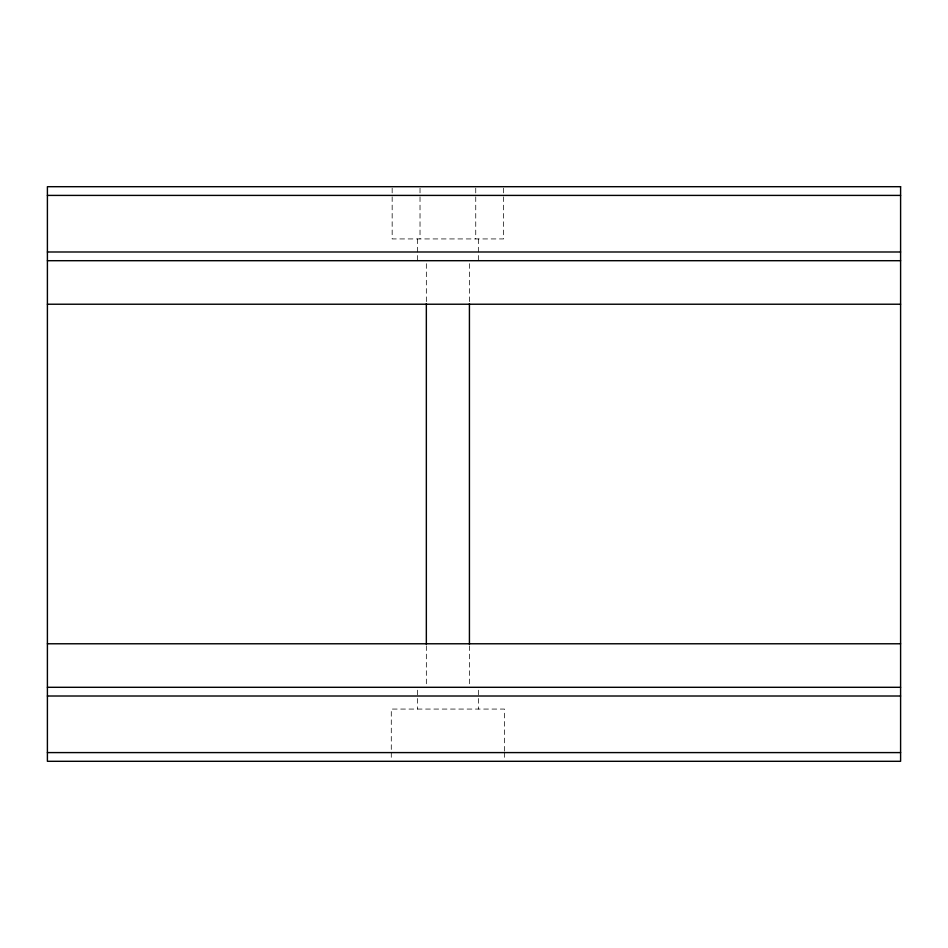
<?xml version="1.0" encoding="UTF-8"?>
<svg xmlns="http://www.w3.org/2000/svg" width="948" height="948" viewBox="0 0 948 948"><rect width="100%" height="100%" fill="white"/><g stroke="black" fill="none" stroke-linecap="round" stroke-linejoin="round"><path stroke-width="0.71" stroke-dasharray="4.74 3.56" d="M504.466 751.148L504.466 709.068L391.287 709.068L391.287 751.148M504.466 752.594L504.466 759.846M503.601 188.154L503.601 195.407M503.601 196.852L503.601 238.932L392.164 238.932L392.164 196.852M478.349 238.932L478.349 260.7M478.349 690.203L478.349 709.068M475.742 188.154L475.742 195.407M475.742 196.852L475.742 238.932M469.426 263.663L469.426 302.175M469.426 645.825L469.426 685.819M426.339 263.663L426.339 302.175M426.339 645.825L426.339 685.819M420.023 188.154L420.023 195.407M420.023 196.852L420.023 238.932M417.404 238.932L417.404 260.7M417.404 690.203L417.404 709.068M392.164 188.154L392.164 195.407M391.287 752.594L391.287 759.846"/><path stroke-width="1.42" d="M47.4 195.407L900.6 195.407M47.4 251.99L900.6 251.99M47.4 260.7L900.6 260.7M47.4 304.225L900.6 304.225M47.4 643.775L900.6 643.775M47.4 687.3L900.6 687.3M47.4 696.01L900.6 696.01M47.4 752.594L900.6 752.594M469.426 303.656L469.426 644.344M426.339 303.656L426.339 644.344M900.6 186.697L47.4 186.697L47.4 761.303L900.6 761.303L900.6 186.697"/></g></svg>
